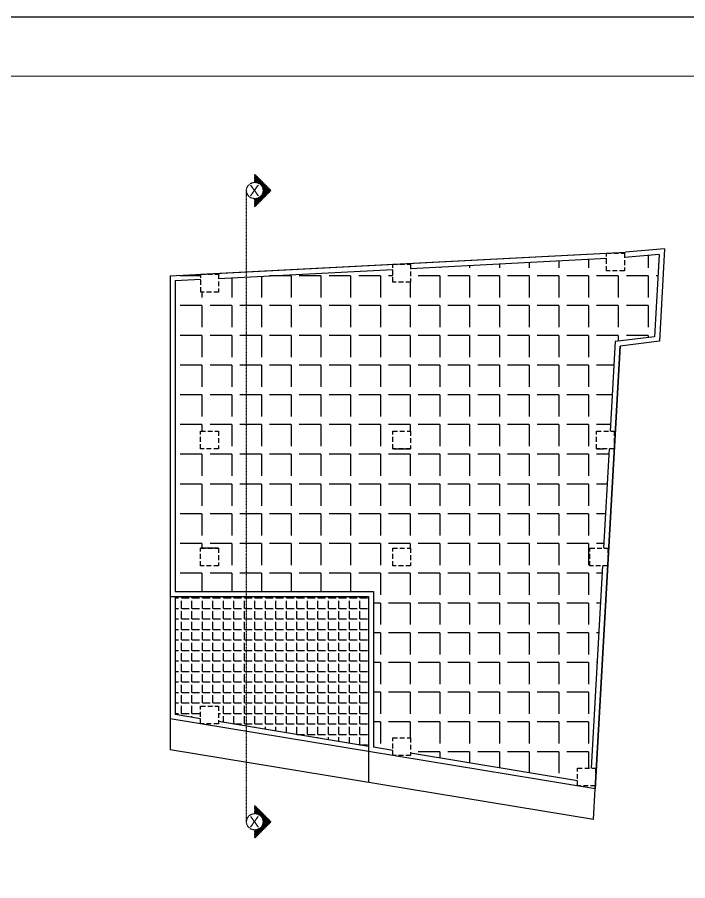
# Model space of a CAD drawing. Header units: inches. Extents: x 8069 to 17410, y -9620 to -7279.
# Drawn here: x 9958 to 10485, y -8021 to -7342 of the extents above; entities that cross this region are included whole.
import ezdxf

# ---------------------------------------------------------------- set-up
doc = ezdxf.new("R2010")
doc.units = ezdxf.units.IN
doc.header["$LTSCALE"] = 0.5
doc.header["$MEASUREMENT"] = 0
doc.linetypes.add('CENTERX2', pattern=[4, 2.5, -0.5, 0.5, -0.5])
doc.linetypes.add('DASHED2', pattern=[0.375, 0.25, -0.125])
doc.layers.add('A-Sect-Iden', color=111, linetype='CENTERX2')
doc.layers.add('ELE1', color=3, linetype='Continuous', lineweight=9)
doc.layers.add('Toilet', color=7, linetype='Continuous', lineweight=25)
doc.styles.add('HEADING', font='swissel.ttf')

msp = doc.modelspace()

# ---------------------------------------------------------------- hatches: boundary and pattern name
at = {"layer": 'A-Sect-Iden', "ltscale": 0.5}
h = msp.add_hatch(dxfattribs=at)
h.set_pattern_fill('ANSI37', color=2, scale=4.8, angle=359.9886, style=0)
h.set_pattern_definition([(225.0114023, (36062.97733, -1539.113), (0.424348492, -0.424179628), []), (315.0114023, (36062.97733, -1539.113), (0.424179628, 0.424348492), [])])
h.paths.add_polyline_path([(10144.51, -7472.05), (10144.51, -7465.82), (10157.22, -7478.53), (10144.5, -7491.24), (10144.5, -7485.01, 1)])
h = msp.add_hatch(dxfattribs=at)
h.set_pattern_fill('ANSI37', color=2, scale=4.8, angle=359.9886, style=0)
h.set_pattern_definition([(225.0114023, (36062.97733, -2035.3215), (0.424348492, -0.424179628), []), (315.0114023, (36062.97733, -2035.3215), (0.424179628, 0.424348492), [])])
h.paths.add_polyline_path([(10144.51, -7968.26), (10144.51, -7962.02), (10157.22, -7974.74), (10144.5, -7987.45), (10144.5, -7981.22, 1)])
at = {"layer": 'Toilet'}
h = msp.add_hatch(dxfattribs=at)
h.set_pattern_fill('ANGLE', color=256, scale=85, angle=180, style=0)
h.set_pattern_definition([(180, (-8737.28, -883.777), (-3e-15, -23.375), [17, -6.375]), (270, (-8737.28, -883.777), (23.375, -4e-15), [17, -6.375])])
h.paths.add_polyline_path([(10413.12, -7667.6), (10423.91, -7667.6), (10427.87, -7597.22), (10458.75, -7593.48), (10462.4, -7528.75), (10435.01, -7531.05), (10435.01, -7541.74), (10421.01, -7541.74), (10421.01, -7531.74), (10266.94, -7539.75), (10266.94, -7550.47), (10252.94, -7550.47), (10252.94, -7540.48), (10116.01, -7547.6), (10116.01, -7558.32), (10102.01, -7558.32), (10102.01, -7544.32), (10101.94, -7544.32), (10081.94, -7545.36), (10081.94, -7793.6), (10237.94, -7793.6), (10237.94, -7916.11), (10252.94, -7918.59), (10252.94, -7908.64), (10266.94, -7908.64), (10266.94, -7920.9), (10398.19, -7942.55), (10398.19, -7932.55), (10408.97, -7932.55), (10417.93, -7773.57), (10407.94, -7773.57), (10407.94, -7759.57), (10408.7, -7759.57), (10418.72, -7759.57), (10423.12, -7681.6), (10413.12, -7681.6)])
h.paths.add_polyline_path([(10116.01, -7667.6), (10116.01, -7681.6), (10102.01, -7681.6), (10102.01, -7667.6)], flags=16)
h.paths.add_polyline_path([(10252.94, -7667.6), (10266.94, -7667.6), (10266.94, -7681.6), (10252.94, -7681.6)], flags=16)
h.paths.add_polyline_path([(10115.94, -7773.6), (10101.94, -7773.6), (10101.94, -7759.6), (10115.94, -7759.6)], flags=16)
h.paths.add_polyline_path([(10252.94, -7759.6), (10266.94, -7759.6), (10266.94, -7773.6), (10252.94, -7773.6)], flags=16)
h = msp.add_hatch(dxfattribs=at)
h.set_pattern_fill('ANGLE', color=256, scale=30, style=0)
h.set_pattern_definition([(0, (-21469.377, 12685.961), (0, 8.25), [6, -2.25]), (90, (-21469.377, 12685.961), (-8.25, 5e-16), [6, -2.25])])
h.paths.add_polyline_path([(10081.94, -7797.6), (10081.94, -7890.38), (10101.94, -7893.68), (10101.94, -7883.73), (10115.94, -7883.73), (10115.94, -7895.99), (10233.94, -7915.45), (10233.94, -7797.6)])

# ---------------------------------------------------------------- linework, layer by layer
for p, q in [((10466.65, -7524.38), (10435.84, -7526.96)), ((10466.65, -7524.37), (10462.56, -7597.05)), ((10077.94, -7545.57), (10421.01, -7527.74)), ((10266.94, -7539.75), (10421.22, -7531.73)), ((10462.4, -7528.75), (10435.01, -7531.05)), ((10462.4, -7528.75), (10458.75, -7593.48)), ((10116.01, -7547.6), (10252.94, -7540.48)), ((10077.94, -7545.57), (10077.94, -7797.6)), ((10081.94, -7549.37), (10102.01, -7548.32)), ((10081.94, -7549.37), (10081.94, -7793.6)), ((10458.75, -7593.48), (10427.87, -7597.22)), ((10431.68, -7600.79), (10412.06, -7948.89)), ((10427.87, -7597.22), (10423.91, -7667.6)), ((10462.56, -7597.05), (10431.68, -7600.79)), ((10101.94, -7671.6), (10101.88, -7671.6)), ((10423.12, -7681.6), (10418.72, -7759.57)), ((10417.93, -7773.57), (10408.97, -7932.55)), ((10077.94, -7797.6), (10233.94, -7797.6)), ((10077.94, -7797.6), (10077.94, -7918.1)), ((10081.94, -7793.6), (10237.94, -7793.6)), ((10081.94, -7797.6), (10081.94, -7890.38)), ((10101.94, -7893.68), (10081.94, -7890.38)), ((10101.94, -7897.73), (10077.94, -7893.78)), ((10410.7, -7972.99), (10412.06, -7948.89))]:
    msp.add_line(p, q)
at = {"layer": 'A-Sect-Iden', "ltscale": 0.1}
msp.add_line((10138.02, -7974.74), (10138.02, -7478.53), dxfattribs=at)
for points in [[(10144.51, -7472.05), (10144.51, -7465.82), (10157.22, -7478.53), (10144.5, -7491.24), (10144.5, -7485.01)], [(10144.51, -7968.26), (10144.51, -7962.03), (10157.22, -7974.74), (10144.5, -7987.45), (10144.5, -7981.22)]]:
    msp.add_lwpolyline(points, dxfattribs=at)
for centre in [(10144.5, -7478.53), (10144.5, -7974.74)]:
    msp.add_circle(centre, 6.48, dxfattribs=at)
at = {"layer": 'Defpoints'}
msp.add_lwpolyline([(11246.97, -7342.34), (8069.37, -7342.34), (8069.37, -9590.31), (11246.97, -9590.31)], close=True, dxfattribs=at)
at = {"layer": 'ELE1'}
msp.add_lwpolyline([(8115.68, -7388.66), (11200.65, -7388.66), (11200.65, -9543.99), (8115.68, -9543.99)], close=True, dxfattribs=at)
at = {"layer": 'Toilet'}
for p, q in [((10101.94, -7544.32), (10435.84, -7526.96)), ((10412.06, -7948.89), (10431.68, -7600.79)), ((10252.94, -7681.6), (10266.94, -7681.6)), ((10413.12, -7681.6), (10418.53, -7681.6)), ((10116.01, -7759.6), (10101.94, -7759.6)), ((10407.94, -7759.57), (10408.7, -7759.57)), ((10233.94, -7797.6), (10233.94, -7943.83)), ((10237.94, -7793.6), (10237.94, -7916.11)), ((10233.94, -7919.51), (10101.94, -7897.73)), ((10233.94, -7915.45), (10115.94, -7895.99)), ((10410.7, -7972.99), (10077.94, -7918.1)), ((10412.06, -7948.89), (10233.94, -7919.51)), ((10252.94, -7918.59), (10237.94, -7916.11)), ((10398.19, -7942.55), (10266.94, -7920.9))]:
    msp.add_line(p, q, dxfattribs=at)
at = {"layer": 'Toilet', "linetype": 'DASHED2', "ltscale": 30}
for points in [[(10421.01, -7527.74), (10435.01, -7527.74), (10435.01, -7541.74), (10421.01, -7541.74)], [(10252.94, -7536.47), (10266.94, -7536.47), (10266.94, -7550.47), (10252.94, -7550.47)], [(10102.01, -7544.32), (10116.01, -7544.32), (10116.01, -7558.32), (10102.01, -7558.32)], [(10101.94, -7667.6), (10115.94, -7667.6), (10115.94, -7681.6), (10101.94, -7681.6)], [(10252.94, -7667.6), (10266.94, -7667.6), (10266.94, -7681.6), (10252.94, -7681.6)], [(10413.12, -7667.6), (10427.12, -7667.6), (10427.12, -7681.6), (10413.12, -7681.6)], [(10101.94, -7759.6), (10115.94, -7759.6), (10115.94, -7773.6), (10101.94, -7773.6)], [(10252.94, -7759.6), (10266.94, -7759.6), (10266.94, -7773.6), (10252.94, -7773.6)], [(10407.94, -7759.57), (10421.94, -7759.57), (10421.94, -7773.57), (10407.94, -7773.57)], [(10101.94, -7883.73), (10115.94, -7883.73), (10115.94, -7897.73), (10101.94, -7897.73)], [(10252.94, -7908.64), (10266.94, -7908.64), (10266.94, -7922.64), (10252.94, -7922.64)], [(10398.19, -7932.55), (10412.19, -7932.55), (10412.19, -7946.55), (10398.19, -7946.55)]]:
    msp.add_lwpolyline(points, close=True, dxfattribs=at)
at = {"layer": 'Toilet'}
msp.add_lwpolyline([(10412.06, -7948.89), (10431.68, -7600.79)], dxfattribs=at)

# ---------------------------------------------------------------- texts
at = {"layer": 'A-Sect-Iden', "ltscale": 0.5, "char_height": 8.64, "width": 27.6731, "attachment_point": 5, "style": 'HEADING'}
for insert in [(10144.18, -7478.61), (10144.18, -7974.81)]:
    msp.add_mtext('{\\fArial|b0|i0|c0|p34;X}', dxfattribs=dict(at, insert=insert))

doc.saveas('drawing.dxf')
